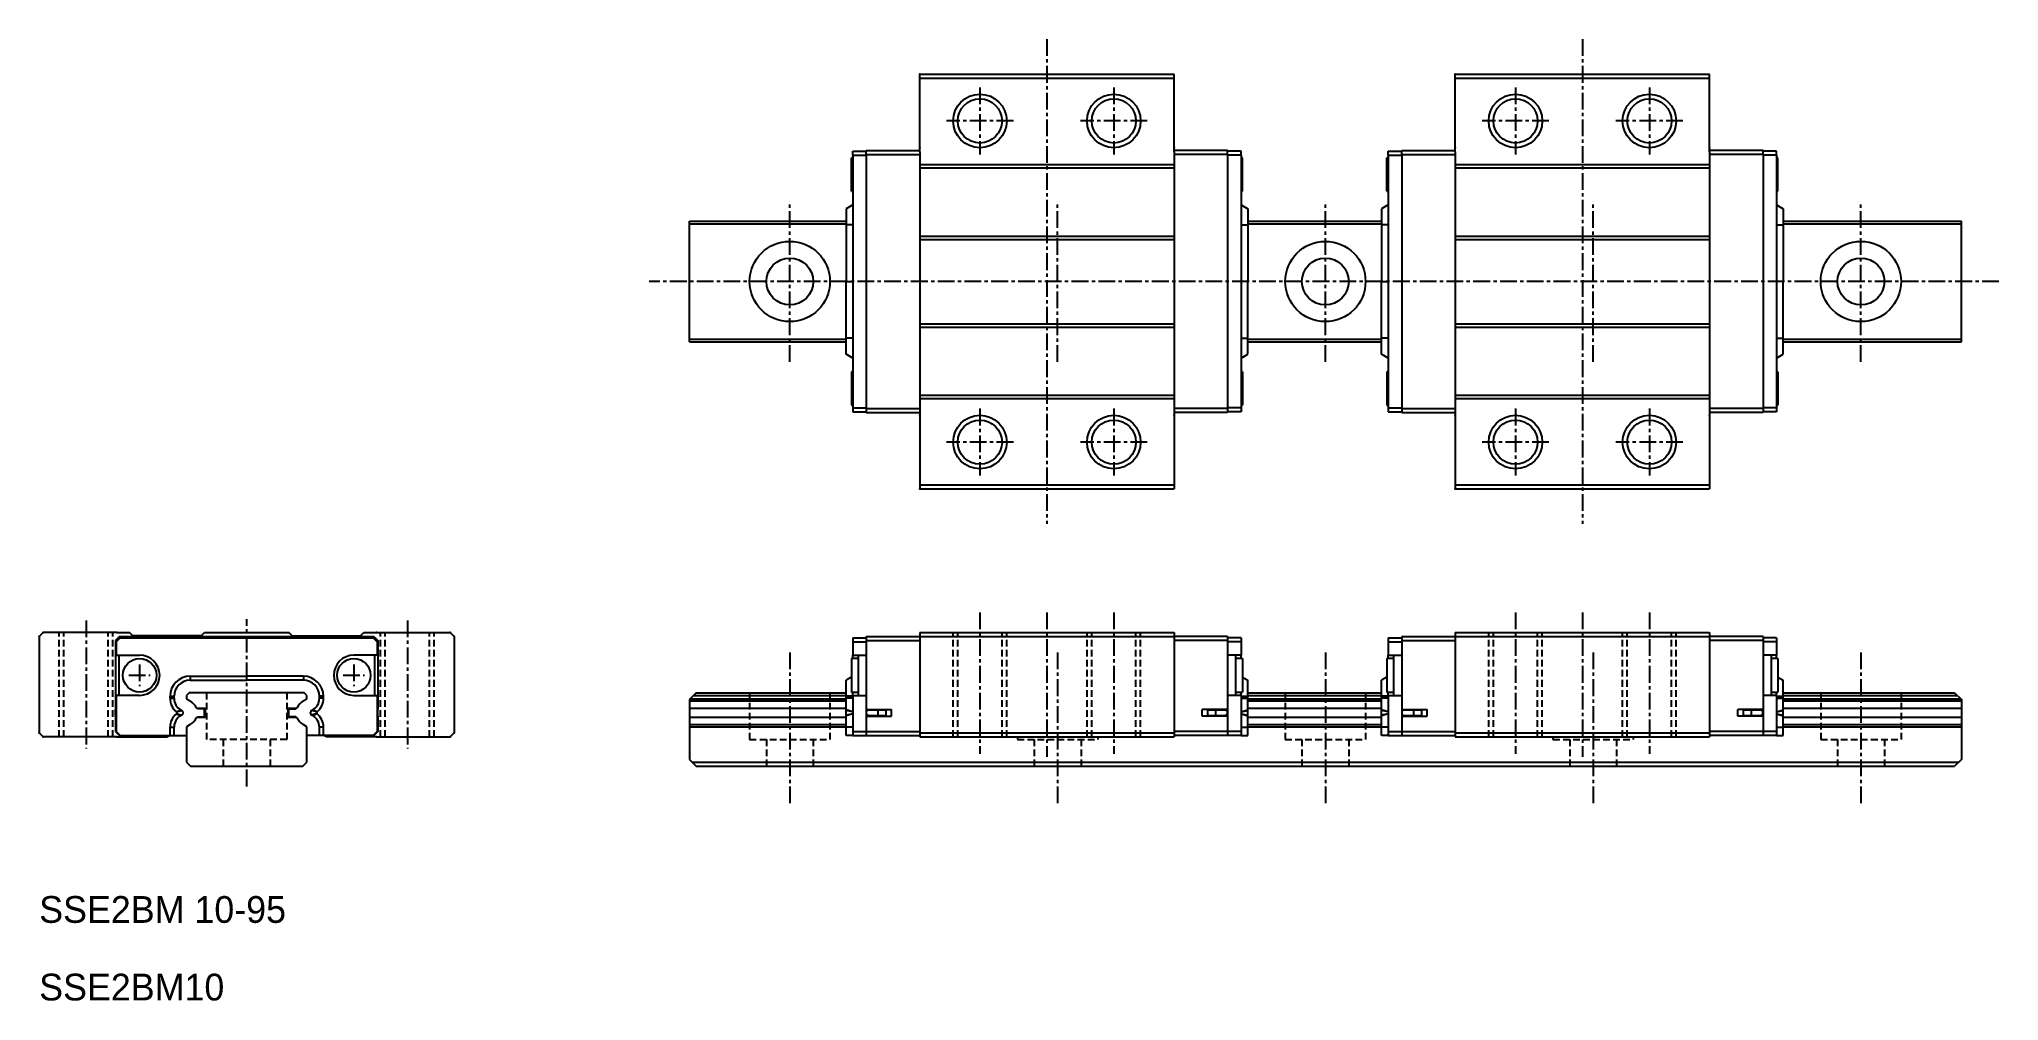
# Model space of a CAD drawing. Extents: x 10 to 156, y 10 to 82.
import ezdxf

# ---------------------------------------------------------------- set-up
doc = ezdxf.new("R2010")
doc.units = 0
doc.linetypes.add('CENTER', pattern=[2, 1.25, -0.25, 0.25, -0.25])
doc.linetypes.add('DASHED', pattern=[0.75, 0.5, -0.25])
doc.layers.get('0').update_dxf_attribs({"linetype": 'CONTINUOUS'})
doc.layers.add('CENTER', color=1, linetype='CENTER')

msp = doc.modelspace()

# ---------------------------------------------------------------- linework, layer by layer
at = {"color": 7, "linetype": 'CONTINUOUS'}
for p, q in [((75.76, 79.23), (94.76, 79.23)), ((75.76, 73.73), (75.76, 79.23)), ((94.76, 73.73), (94.76, 79.23)), ((115.76, 79.23), (134.76, 79.23)), ((115.76, 73.73), (115.76, 79.23)), ((134.76, 73.73), (134.76, 79.23)), ((75.76, 78.93), (94.76, 78.93)), ((115.76, 78.93), (134.76, 78.93)), ((70.76, 73.48), (71.76, 73.48)), ((70.76, 73.18), (70.76, 73.48)), ((70.76, 73.18), (70.76, 54.28)), ((70.76, 73.18), (71.76, 73.18)), ((71.76, 73.53), (75.76, 73.53)), ((71.76, 73.23), (71.76, 73.53)), ((71.76, 73.23), (71.76, 54.23)), ((71.76, 73.23), (75.76, 73.23)), ((75.76, 73.43), (75.76, 73.73)), ((75.76, 73.43), (75.76, 54.03)), ((94.76, 73.43), (94.76, 73.73)), ((98.76, 73.53), (94.76, 73.53)), ((94.76, 73.43), (94.76, 54.03)), ((98.76, 73.23), (94.76, 73.23)), ((98.76, 73.23), (98.76, 73.53)), ((99.76, 73.48), (98.76, 73.48)), ((98.76, 73.23), (98.76, 54.23)), ((99.76, 73.18), (98.76, 73.18)), ((99.76, 73.18), (99.76, 73.48)), ((99.76, 73.18), (99.76, 54.28)), ((110.76, 73.48), (111.76, 73.48)), ((110.76, 73.18), (110.76, 73.48)), ((110.76, 73.18), (110.76, 54.28)), ((110.76, 73.18), (111.76, 73.18)), ((111.76, 73.53), (115.76, 73.53)), ((111.76, 73.23), (111.76, 73.53)), ((111.76, 73.23), (111.76, 54.23)), ((111.76, 73.23), (115.76, 73.23)), ((115.76, 73.43), (115.76, 73.73)), ((115.76, 73.43), (115.76, 54.03)), ((134.76, 73.43), (134.76, 73.73)), ((138.76, 73.53), (134.76, 73.53)), ((134.76, 73.43), (134.76, 54.03)), ((138.76, 73.23), (134.76, 73.23)), ((138.76, 73.23), (138.76, 73.53)), ((139.76, 73.48), (138.76, 73.48)), ((138.76, 73.23), (138.76, 54.23)), ((139.76, 73.18), (138.76, 73.18)), ((139.76, 73.18), (139.76, 73.48)), ((139.76, 73.18), (139.76, 54.28)), ((70.66, 70.48), (70.66, 72.98)), ((70.76, 72.98), (70.66, 72.98)), ((75.76, 72.48), (94.76, 72.48)), ((75.76, 72.23), (94.76, 72.23)), ((99.86, 72.98), (99.76, 72.98)), ((99.86, 70.48), (99.86, 72.98)), ((110.76, 72.98), (110.66, 72.98)), ((110.66, 70.48), (110.66, 72.98)), ((115.76, 72.48), (134.76, 72.48)), ((115.76, 72.23), (134.76, 72.23)), ((139.86, 72.98), (139.76, 72.98)), ((139.86, 70.48), (139.86, 72.98)), ((70.66, 70.48), (70.76, 70.48)), ((99.76, 70.48), (99.86, 70.48)), ((110.66, 70.48), (110.76, 70.48)), ((139.76, 70.48), (139.86, 70.48)), ((70.76, 69.46), (70.26, 69.16)), ((70.26, 69.16), (70.26, 67.96)), ((99.76, 69.46), (100.26, 69.16)), ((100.26, 69.16), (100.26, 67.96)), ((110.76, 69.46), (110.26, 69.16)), ((110.26, 69.16), (110.26, 67.96)), ((139.76, 69.46), (140.26, 69.16)), ((140.26, 69.16), (140.26, 67.96)), ((58.56, 68.23), (70.26, 68.23)), ((58.56, 59.23), (58.56, 68.23)), ((58.56, 68.03), (70.26, 68.03)), ((70.26, 67.96), (70.26, 63.73)), ((70.76, 67.96), (70.26, 67.96)), ((99.76, 67.96), (100.26, 67.96)), ((100.26, 68.23), (110.26, 68.23)), ((100.26, 68.03), (110.26, 68.03)), ((100.26, 67.96), (100.26, 63.73)), ((110.26, 67.96), (110.26, 63.73)), ((110.76, 67.96), (110.26, 67.96)), ((139.76, 67.96), (140.26, 67.96)), ((140.26, 68.23), (153.56, 68.23)), ((140.26, 68.03), (153.56, 68.03)), ((140.26, 67.96), (140.26, 63.73)), ((153.56, 59.23), (153.56, 68.23)), ((75.76, 67.13), (94.76, 67.13)), ((75.76, 66.88), (94.76, 66.88)), ((115.76, 67.13), (134.76, 67.13)), ((115.76, 66.88), (134.76, 66.88)), ((70.26, 59.5), (70.26, 63.73)), ((70.26, 63.73), (70.76, 63.73)), ((100.26, 63.73), (99.76, 63.73)), ((100.26, 59.5), (100.26, 63.73)), ((110.26, 59.5), (110.26, 63.73)), ((110.26, 63.73), (110.76, 63.73)), ((140.26, 63.73), (139.76, 63.73)), ((140.26, 59.5), (140.26, 63.73)), ((75.76, 60.58), (94.76, 60.58)), ((75.76, 60.33), (94.76, 60.33)), ((115.76, 60.58), (134.76, 60.58)), ((115.76, 60.33), (134.76, 60.33)), ((58.56, 59.43), (70.26, 59.43)), ((58.56, 59.23), (70.26, 59.23)), ((70.26, 58.3), (70.26, 59.5)), ((70.76, 59.5), (70.26, 59.5)), ((99.76, 59.5), (100.26, 59.5)), ((100.26, 58.3), (100.26, 59.5)), ((100.26, 59.43), (110.26, 59.43)), ((100.26, 59.23), (110.26, 59.23)), ((110.76, 59.5), (110.26, 59.5)), ((110.26, 58.3), (110.26, 59.5)), ((139.76, 59.5), (140.26, 59.5)), ((140.26, 58.3), (140.26, 59.5)), ((140.26, 59.43), (153.56, 59.43)), ((140.26, 59.23), (153.56, 59.23)), ((70.76, 58), (70.26, 58.3)), ((99.76, 58), (100.26, 58.3)), ((110.76, 58), (110.26, 58.3)), ((139.76, 58), (140.26, 58.3)), ((70.66, 56.98), (70.66, 54.48)), ((70.76, 56.98), (70.66, 56.98)), ((99.86, 56.98), (99.76, 56.98)), ((99.86, 56.98), (99.86, 54.48)), ((110.66, 56.98), (110.66, 54.48)), ((110.76, 56.98), (110.66, 56.98)), ((139.86, 56.98), (139.76, 56.98)), ((139.86, 56.98), (139.86, 54.48)), ((70.66, 54.48), (70.76, 54.48)), ((70.76, 54.28), (71.76, 54.28)), ((70.76, 54.28), (70.76, 53.98)), ((71.76, 54.23), (75.76, 54.23)), ((71.76, 54.23), (71.76, 53.93)), ((75.76, 55.23), (94.76, 55.23)), ((75.76, 54.98), (94.76, 54.98)), ((98.76, 54.23), (94.76, 54.23)), ((99.76, 54.28), (98.76, 54.28)), ((98.76, 54.23), (98.76, 53.93)), ((99.76, 54.48), (99.86, 54.48)), ((99.76, 54.28), (99.76, 53.98)), ((110.66, 54.48), (110.76, 54.48)), ((110.76, 54.28), (111.76, 54.28)), ((110.76, 54.28), (110.76, 53.98)), ((111.76, 54.23), (115.76, 54.23)), ((111.76, 54.23), (111.76, 53.93)), ((115.76, 55.23), (134.76, 55.23)), ((115.76, 54.98), (134.76, 54.98)), ((138.76, 54.23), (134.76, 54.23)), ((139.76, 54.28), (138.76, 54.28)), ((138.76, 54.23), (138.76, 53.93)), ((139.76, 54.48), (139.86, 54.48)), ((139.76, 54.28), (139.76, 53.98)), ((70.76, 53.98), (71.76, 53.98)), ((71.76, 53.93), (75.76, 53.93)), ((75.76, 54.03), (75.76, 53.73)), ((75.76, 53.73), (75.76, 48.23)), ((94.76, 54.03), (94.76, 53.73)), ((98.76, 53.93), (94.76, 53.93)), ((94.76, 53.73), (94.76, 48.23)), ((99.76, 53.98), (98.76, 53.98)), ((110.76, 53.98), (111.76, 53.98)), ((111.76, 53.93), (115.76, 53.93)), ((115.76, 54.03), (115.76, 53.73)), ((115.76, 53.73), (115.76, 48.23)), ((134.76, 54.03), (134.76, 53.73)), ((138.76, 53.93), (134.76, 53.93)), ((134.76, 53.73), (134.76, 48.23)), ((139.76, 53.98), (138.76, 53.98)), ((75.76, 48.53), (94.76, 48.53)), ((115.76, 48.53), (134.76, 48.53)), ((75.76, 48.23), (94.76, 48.23)), ((115.76, 48.23), (134.76, 48.23)), ((10, 37.2), (10.3, 37.5)), ((10, 37.2), (10, 30)), ((15.8, 37.5), (10.3, 37.5)), ((16, 37.2), (15.7, 36.9)), ((15.7, 36.9), (15.7, 31.75)), ((16.05, 37.1), (15.75, 36.8)), ((15.75, 36.8), (15.75, 35.8)), ((15.8, 37.5), (16.75, 37.5)), ((16, 37.2), (35, 37.2)), ((16.05, 37.1), (34.95, 37.1)), ((17, 37.25), (16.75, 37.5)), ((22.1, 37.25), (17, 37.25)), ((22.1, 37.25), (22.35, 37.5)), ((22.35, 37.5), (28.65, 37.5)), ((28.9, 37.25), (28.65, 37.5)), ((28.9, 37.25), (34, 37.25)), ((34, 37.25), (34.25, 37.5)), ((34.25, 37.5), (35.2, 37.5)), ((34.95, 37.1), (35.25, 36.8)), ((35, 37.2), (35.3, 36.9)), ((35.2, 37.5), (40.7, 37.5)), ((35.25, 36.8), (35.25, 35.8)), ((35.3, 36.9), (35.3, 31.75)), ((41, 37.2), (40.7, 37.5)), ((41, 37.2), (41, 30)), ((70.76, 37.1), (71.76, 37.1)), ((70.76, 37.1), (70.76, 36.8)), ((70.76, 36.8), (71.76, 36.8)), ((70.76, 36.8), (70.76, 35.8)), ((71.76, 37.2), (75.76, 37.2)), ((71.76, 37.2), (71.76, 36.9)), ((71.76, 36.9), (75.76, 36.9)), ((71.76, 36.9), (71.76, 31.75)), ((75.76, 37.5), (94.76, 37.5)), ((75.76, 37.5), (75.76, 37.2)), ((75.76, 37.2), (94.76, 37.2)), ((75.76, 37.2), (75.76, 30)), ((94.76, 37.5), (94.76, 37.2)), ((94.76, 37.2), (94.76, 30)), ((98.76, 37.2), (94.76, 37.2)), ((98.76, 36.9), (94.76, 36.9)), ((98.76, 37.2), (98.76, 36.9)), ((99.76, 37.1), (98.76, 37.1)), ((98.76, 36.9), (98.76, 31.75)), ((99.76, 36.8), (98.76, 36.8)), ((99.76, 37.1), (99.76, 36.8)), ((99.76, 36.8), (99.76, 35.8)), ((110.76, 37.1), (111.76, 37.1)), ((110.76, 37.1), (110.76, 36.8)), ((110.76, 36.8), (111.76, 36.8)), ((110.76, 36.8), (110.76, 35.8)), ((111.76, 37.2), (115.76, 37.2)), ((111.76, 37.2), (111.76, 36.9)), ((111.76, 36.9), (111.76, 31.75)), ((111.76, 36.9), (115.76, 36.9)), ((115.76, 37.5), (134.76, 37.5)), ((115.76, 37.5), (115.76, 37.2)), ((115.76, 37.2), (134.76, 37.2)), ((115.76, 37.2), (115.76, 30)), ((134.76, 37.5), (134.76, 37.2)), ((134.76, 37.2), (134.76, 30)), ((138.76, 37.2), (134.76, 37.2)), ((138.76, 36.9), (134.76, 36.9)), ((138.76, 37.2), (138.76, 36.9)), ((139.76, 37.1), (138.76, 37.1)), ((138.76, 36.9), (138.76, 31.75)), ((139.76, 36.8), (138.76, 36.8)), ((139.76, 37.1), (139.76, 36.8)), ((139.76, 36.8), (139.76, 35.8)), ((15.75, 35.8), (17.5, 35.8)), ((15.95, 35.8), (15.95, 32.8)), ((35.25, 35.8), (33.5, 35.8)), ((35.05, 35.8), (35.05, 32.8)), ((70.66, 35.55), (70.66, 33.05)), ((71.16, 35.55), (70.66, 35.55)), ((70.76, 35.8), (71.76, 35.8)), ((70.76, 35.55), (70.76, 35.8)), ((71.16, 35.8), (71.16, 32.8)), ((99.76, 35.8), (98.76, 35.8)), ((99.36, 35.8), (99.36, 32.8)), ((99.86, 35.55), (99.36, 35.55)), ((99.76, 35.55), (99.76, 35.8)), ((99.86, 35.55), (99.86, 33.05)), ((111.16, 35.55), (110.66, 35.55)), ((110.66, 35.55), (110.66, 33.05)), ((110.76, 35.8), (111.76, 35.8)), ((110.76, 35.55), (110.76, 35.8)), ((111.16, 35.8), (111.16, 32.8)), ((139.76, 35.8), (138.76, 35.8)), ((139.36, 35.8), (139.36, 32.8)), ((139.86, 35.55), (139.36, 35.55)), ((139.76, 35.55), (139.76, 35.8)), ((139.86, 35.55), (139.86, 33.05)), ((21.27, 34.23), (25.5, 34.23)), ((21.27, 34.23), (21.27, 33.93)), ((21.27, 33.93), (25.5, 33.93)), ((29.73, 34.23), (25.5, 34.23)), ((25.5, 33.93), (25.5, 34.23)), ((29.73, 33.93), (25.5, 33.93)), ((29.73, 34.23), (29.73, 33.93)), ((70.66, 34.17), (70.26, 33.93)), ((70.26, 32.73), (70.26, 33.93)), ((99.86, 34.17), (100.26, 33.93)), ((100.26, 32.73), (100.26, 33.93)), ((110.66, 34.17), (110.26, 33.93)), ((110.26, 32.73), (110.26, 33.93)), ((139.86, 34.17), (140.26, 33.93)), ((140.26, 32.73), (140.26, 33.93)), ((17.5, 32.8), (15.75, 32.8)), ((15.75, 32.8), (15.75, 30.1)), ((19.77, 32.58), (19.77, 32.73)), ((19.77, 32.73), (20.07, 32.73)), ((19.77, 32.58), (20.07, 32.58)), ((20.07, 32.58), (20.07, 32.73)), ((21.2, 33), (21, 32.8)), ((21, 32.8), (21, 32.54)), ((21, 32.54), (21.28, 32.38)), ((29.8, 33), (21.2, 33)), ((29.72, 32.38), (30, 32.54)), ((30, 32.8), (29.8, 33)), ((30, 32.54), (30, 32.8)), ((30.93, 32.58), (30.93, 32.73)), ((31.23, 32.73), (30.93, 32.73)), ((31.23, 32.58), (30.93, 32.58)), ((31.23, 32.58), (31.23, 32.73)), ((33.5, 32.8), (35.25, 32.8)), ((35.25, 32.8), (35.25, 30.1)), ((59.06, 33), (58.56, 32.5)), ((58.56, 32.5), (58.56, 28)), ((58.56, 32.38), (70.26, 32.38)), ((58.6, 32.54), (70.26, 32.54)), ((58.86, 32.8), (70.26, 32.8)), ((59.06, 33), (70.26, 33)), ((70.76, 32.73), (70.26, 32.73)), ((70.26, 32.58), (70.26, 32.73)), ((70.26, 31.72), (70.26, 32.58)), ((70.76, 32.58), (70.26, 32.58)), ((70.66, 33.05), (71.16, 33.05)), ((70.76, 32.8), (70.76, 33.05)), ((70.76, 32.8), (70.76, 30.1)), ((70.76, 32.8), (71.76, 32.8)), ((99.76, 32.8), (98.76, 32.8)), ((99.36, 33.05), (99.86, 33.05)), ((99.76, 32.8), (99.76, 33.05)), ((99.76, 32.8), (99.76, 30.1)), ((99.76, 32.73), (100.26, 32.73)), ((99.76, 32.58), (100.26, 32.58)), ((100.26, 33), (110.26, 33)), ((100.26, 32.8), (110.26, 32.8)), ((100.26, 32.58), (100.26, 32.73)), ((100.26, 31.72), (100.26, 32.58)), ((100.26, 32.54), (110.26, 32.54)), ((100.26, 32.38), (110.26, 32.38)), ((110.26, 32.58), (110.26, 32.73)), ((110.76, 32.73), (110.26, 32.73)), ((110.26, 31.72), (110.26, 32.58)), ((110.76, 32.58), (110.26, 32.58)), ((110.66, 33.05), (111.16, 33.05)), ((110.76, 32.8), (110.76, 33.05)), ((110.76, 32.8), (111.76, 32.8)), ((110.76, 32.8), (110.76, 30.1)), ((139.76, 32.8), (138.76, 32.8)), ((139.36, 33.05), (139.86, 33.05)), ((139.76, 32.8), (139.76, 33.05)), ((139.76, 32.8), (139.76, 30.1)), ((139.76, 32.73), (140.26, 32.73)), ((139.76, 32.58), (140.26, 32.58)), ((140.26, 33), (153.06, 33)), ((140.26, 32.8), (153.26, 32.8)), ((140.26, 32.58), (140.26, 32.73)), ((140.26, 31.72), (140.26, 32.58)), ((140.26, 32.54), (153.51, 32.54)), ((140.26, 32.38), (153.56, 32.38)), ((153.06, 33), (153.56, 32.5)), ((153.56, 32.5), (153.56, 28)), ((15.7, 31.25), (15.7, 31.75)), ((15.75, 31.75), (15.7, 31.75)), ((15.7, 31.25), (15.7, 30.1)), ((15.75, 31.25), (15.7, 31.25)), ((20.26, 31.57), (20.57, 31.72)), ((20.26, 31.56), (20.65, 31.67)), ((20.26, 31.44), (20.65, 31.33)), ((20.26, 31.43), (20.57, 31.28)), ((20.65, 31.67), (20.57, 31.72)), ((20.57, 31.28), (20.65, 31.33)), ((21.75, 31.85), (22.4, 31.85)), ((22.4, 31.15), (21.75, 31.15)), ((22.35, 31.8), (21.84, 31.8)), ((21.84, 31.2), (22.35, 31.2)), ((22.35, 31.2), (22.35, 31.8)), ((22.4, 31.85), (22.4, 31.15)), ((28.6, 31.15), (28.6, 31.85)), ((28.6, 31.85), (29.25, 31.85)), ((29.25, 31.15), (28.6, 31.15)), ((28.65, 31.2), (28.65, 31.8)), ((28.65, 31.8), (29.16, 31.8)), ((29.16, 31.2), (28.65, 31.2)), ((30.35, 31.67), (30.43, 31.72)), ((30.74, 31.56), (30.35, 31.67)), ((30.74, 31.44), (30.35, 31.33)), ((30.43, 31.28), (30.35, 31.33)), ((30.74, 31.57), (30.43, 31.72)), ((30.74, 31.43), (30.43, 31.28)), ((35.25, 31.75), (35.3, 31.75)), ((35.25, 31.25), (35.3, 31.25)), ((35.3, 31.25), (35.3, 31.75)), ((35.3, 31.25), (35.3, 30.1)), ((58.56, 31.85), (70.26, 31.85)), ((70.26, 31.15), (58.56, 31.15)), ((70.26, 31.67), (70.26, 31.72)), ((70.76, 31.57), (70.26, 31.72)), ((70.26, 31.33), (70.26, 31.67)), ((70.76, 31.57), (70.26, 31.67)), ((70.76, 31.43), (70.26, 31.28)), ((70.76, 31.43), (70.26, 31.33)), ((70.26, 31.28), (70.26, 31.33)), ((70.26, 30.42), (70.26, 31.28)), ((71.76, 31.75), (73.66, 31.75)), ((71.76, 31.75), (71.76, 31.25)), ((71.76, 31.25), (71.76, 30.1)), ((71.76, 31.25), (73.66, 31.25)), ((72.66, 31.7), (71.96, 31.7)), ((72.66, 31.7), (71.96, 31.7)), ((71.96, 31.3), (72.66, 31.3)), ((71.96, 31.3), (72.66, 31.3)), ((72.26, 31.7), (72.26, 31.75)), ((72.26, 31.25), (72.26, 31.3)), ((72.59, 31.7), (72.59, 31.75)), ((72.59, 31.25), (72.59, 31.3)), ((73.26, 31.7), (72.66, 31.7)), ((73.26, 31.7), (72.66, 31.7)), ((72.66, 31.3), (72.66, 31.7)), ((72.66, 31.3), (72.66, 31.7)), ((72.66, 31.3), (73.26, 31.3)), ((72.66, 31.3), (73.26, 31.3)), ((73.26, 31.3), (73.26, 31.7)), ((73.26, 31.3), (73.26, 31.7)), ((73.66, 31.25), (73.66, 31.75)), ((98.76, 31.75), (96.86, 31.75)), ((96.86, 31.25), (96.86, 31.75)), ((98.76, 31.25), (96.86, 31.25)), ((97.86, 31.7), (97.26, 31.7)), ((97.26, 31.7), (97.26, 31.3)), ((97.26, 31.3), (97.86, 31.3)), ((98.56, 31.7), (97.86, 31.7)), ((97.86, 31.7), (97.86, 31.3)), ((97.86, 31.3), (98.56, 31.3)), ((97.93, 31.7), (97.93, 31.75)), ((97.93, 31.25), (97.93, 31.3)), ((98.26, 31.7), (98.26, 31.75)), ((98.26, 31.25), (98.26, 31.3)), ((98.76, 31.75), (98.76, 31.25)), ((98.76, 31.25), (98.76, 30.1)), ((99.75, 31.57), (100.26, 31.72)), ((99.75, 31.43), (100.26, 31.28)), ((99.76, 31.57), (100.26, 31.67)), ((99.76, 31.43), (100.26, 31.33)), ((100.26, 31.85), (110.26, 31.85)), ((100.26, 31.67), (100.26, 31.72)), ((100.26, 31.33), (100.26, 31.67)), ((100.26, 31.28), (100.26, 31.33)), ((100.26, 30.42), (100.26, 31.28)), ((110.26, 31.15), (100.26, 31.15)), ((110.76, 31.57), (110.26, 31.72)), ((110.26, 31.67), (110.26, 31.72)), ((110.76, 31.57), (110.26, 31.67)), ((110.26, 31.33), (110.26, 31.67)), ((110.76, 31.43), (110.26, 31.33)), ((110.76, 31.43), (110.26, 31.28)), ((110.26, 31.28), (110.26, 31.33)), ((110.26, 30.42), (110.26, 31.28)), ((111.76, 31.75), (111.76, 31.25)), ((111.76, 31.75), (113.66, 31.75)), ((111.76, 31.25), (113.66, 31.25)), ((111.76, 31.25), (111.76, 30.1)), ((112.66, 31.7), (111.96, 31.7)), ((112.66, 31.7), (111.96, 31.7)), ((111.96, 31.3), (112.66, 31.3)), ((111.96, 31.3), (112.66, 31.3)), ((112.26, 31.7), (112.26, 31.75)), ((112.26, 31.25), (112.26, 31.3)), ((112.59, 31.7), (112.59, 31.75)), ((112.59, 31.25), (112.59, 31.3)), ((112.66, 31.3), (112.66, 31.7)), ((112.66, 31.3), (112.66, 31.7)), ((113.26, 31.7), (112.66, 31.7)), ((113.26, 31.7), (112.66, 31.7)), ((112.66, 31.3), (113.26, 31.3)), ((112.66, 31.3), (113.26, 31.3)), ((113.26, 31.3), (113.26, 31.7)), ((113.26, 31.3), (113.26, 31.7)), ((113.66, 31.25), (113.66, 31.75)), ((138.76, 31.75), (136.86, 31.75)), ((136.86, 31.25), (136.86, 31.75)), ((138.76, 31.25), (136.86, 31.25)), ((137.86, 31.7), (137.26, 31.7)), ((137.26, 31.7), (137.26, 31.3)), ((137.26, 31.3), (137.86, 31.3)), ((137.86, 31.7), (137.86, 31.3)), ((138.56, 31.7), (137.86, 31.7)), ((137.86, 31.3), (138.56, 31.3)), ((137.93, 31.7), (137.93, 31.75)), ((137.93, 31.25), (137.93, 31.3)), ((138.26, 31.7), (138.26, 31.75)), ((138.26, 31.25), (138.26, 31.3)), ((138.76, 31.75), (138.76, 31.25)), ((138.76, 31.25), (138.76, 30.1)), ((139.75, 31.57), (140.26, 31.72)), ((139.75, 31.43), (140.26, 31.28)), ((139.76, 31.57), (140.26, 31.67)), ((139.76, 31.43), (140.26, 31.33)), ((140.26, 31.85), (153.56, 31.85)), ((140.26, 31.67), (140.26, 31.72)), ((140.26, 31.33), (140.26, 31.67)), ((140.26, 31.28), (140.26, 31.33)), ((140.26, 30.42), (140.26, 31.28)), ((153.56, 31.15), (140.26, 31.15)), ((10.3, 29.7), (10, 30)), ((15.8, 29.7), (10.3, 29.7)), ((15.7, 30.1), (16, 29.8)), ((15.75, 30.1), (16.05, 29.8)), ((15.8, 29.7), (19.53, 29.7)), ((16, 29.8), (16.05, 29.8)), ((16.05, 29.8), (19.77, 29.8)), ((19.53, 29.7), (19.74, 29.8)), ((19.77, 30.42), (20.07, 30.42)), ((19.77, 29.8), (19.77, 30.42)), ((19.77, 29.8), (20.07, 29.8)), ((20.07, 29.8), (20.07, 30.42)), ((20.07, 29.8), (21, 29.8)), ((21.28, 30.62), (21, 30.46)), ((21, 30.46), (21, 27.8)), ((30, 30.46), (29.72, 30.62)), ((30, 27.8), (30, 30.46)), ((30.93, 29.8), (30, 29.8)), ((31.23, 30.42), (30.93, 30.42)), ((30.93, 29.8), (30.93, 30.42)), ((31.23, 29.8), (30.93, 29.8)), ((31.23, 29.8), (31.23, 30.42)), ((34.95, 29.8), (31.23, 29.8)), ((31.47, 29.7), (31.26, 29.8)), ((35.2, 29.7), (31.47, 29.7)), ((35.25, 30.1), (34.95, 29.8)), ((35, 29.8), (34.95, 29.8)), ((35.3, 30.1), (35, 29.8)), ((35.2, 29.7), (40.7, 29.7)), ((40.7, 29.7), (41, 30)), ((58.56, 30.62), (70.26, 30.62)), ((58.56, 30.46), (70.26, 30.46)), ((70.76, 30.42), (70.26, 30.42)), ((70.26, 29.8), (70.26, 30.42)), ((70.76, 29.8), (70.26, 29.8)), ((70.76, 30.1), (71.76, 30.1)), ((70.76, 30.1), (70.76, 29.8)), ((70.76, 29.8), (71.76, 29.8)), ((71.76, 30.1), (75.76, 30.1)), ((71.76, 30.1), (71.76, 29.8)), ((71.76, 29.8), (75.76, 29.8)), ((75.76, 30), (94.76, 30)), ((75.76, 30), (75.76, 29.7)), ((75.76, 29.7), (94.76, 29.7)), ((98.76, 30.1), (94.76, 30.1)), ((94.76, 30), (94.76, 29.7)), ((98.76, 29.8), (94.76, 29.8)), ((98.76, 30.1), (98.76, 29.8)), ((99.76, 30.1), (98.76, 30.1)), ((99.76, 29.8), (98.76, 29.8)), ((99.76, 30.42), (100.26, 30.42)), ((99.76, 30.1), (99.76, 29.8)), ((99.76, 29.8), (100.26, 29.8)), ((100.26, 30.62), (110.26, 30.62)), ((100.26, 30.46), (110.26, 30.46)), ((100.26, 29.8), (100.26, 30.42)), ((110.26, 29.8), (110.26, 30.42)), ((110.76, 30.42), (110.26, 30.42)), ((110.76, 29.8), (110.26, 29.8)), ((110.76, 30.1), (111.76, 30.1)), ((110.76, 30.1), (110.76, 29.8)), ((110.76, 29.8), (111.76, 29.8)), ((111.76, 30.1), (115.76, 30.1)), ((111.76, 30.1), (111.76, 29.8)), ((111.76, 29.8), (115.76, 29.8)), ((115.76, 30), (134.76, 30)), ((115.76, 30), (115.76, 29.7)), ((115.76, 29.7), (134.76, 29.7)), ((138.76, 30.1), (134.76, 30.1)), ((134.76, 30), (134.76, 29.7)), ((138.76, 29.8), (134.76, 29.8)), ((139.76, 30.1), (138.76, 30.1)), ((138.76, 30.1), (138.76, 29.8)), ((139.76, 29.8), (138.76, 29.8)), ((139.76, 30.42), (140.26, 30.42)), ((139.76, 30.1), (139.76, 29.8)), ((139.76, 29.8), (140.26, 29.8)), ((140.26, 30.62), (153.56, 30.62)), ((140.26, 30.46), (153.56, 30.46)), ((140.26, 29.8), (140.26, 30.42)), ((58.56, 28), (59.06, 27.5)), ((153.56, 28), (153.06, 27.5)), ((21, 27.8), (21.3, 27.5)), ((21.3, 27.5), (29.7, 27.5)), ((29.7, 27.5), (30, 27.8)), ((58.76, 27.8), (153.36, 27.8)), ((59.06, 27.5), (153.06, 27.5))]:
    msp.add_line(p, q, dxfattribs=at)
at = {"color": 3, "linetype": 'DASHED'}
for p, q in [((11.5, 29.7), (11.5, 37.5)), ((11.85, 29.7), (11.85, 37.5)), ((15.15, 29.7), (15.15, 37.5)), ((15.5, 29.7), (15.5, 37.5)), ((35.5, 29.7), (35.5, 37.5)), ((35.85, 29.7), (35.85, 37.5)), ((39.15, 29.7), (39.15, 37.5)), ((39.5, 29.7), (39.5, 37.5)), ((78.26, 29.7), (78.26, 37.5)), ((78.61, 29.7), (78.61, 37.5)), ((81.91, 29.7), (81.91, 37.5)), ((82.26, 29.7), (82.26, 37.5)), ((88.26, 29.7), (88.26, 37.5)), ((88.61, 29.7), (88.61, 37.5)), ((91.91, 29.7), (91.91, 37.5)), ((92.26, 29.7), (92.26, 37.5)), ((118.26, 29.7), (118.26, 37.5)), ((118.61, 29.7), (118.61, 37.5)), ((121.91, 29.7), (121.91, 37.5)), ((122.26, 29.7), (122.26, 37.5)), ((128.26, 29.7), (128.26, 37.5)), ((128.61, 29.7), (128.61, 37.5)), ((131.91, 29.7), (131.91, 37.5)), ((132.26, 29.7), (132.26, 37.5)), ((22.5, 33), (22.5, 29.5)), ((28.5, 33), (28.5, 29.5)), ((63.06, 33), (63.06, 29.5)), ((69.06, 33), (69.06, 29.5)), ((103.06, 33), (103.06, 29.5)), ((109.06, 33), (109.06, 29.5)), ((143.06, 33), (143.06, 29.5)), ((149.06, 33), (149.06, 29.5)), ((28.5, 29.5), (22.5, 29.5)), ((23.75, 29.5), (23.75, 27.5)), ((27.25, 29.5), (27.25, 27.5)), ((63.06, 29.5), (69.06, 29.5)), ((64.31, 29.5), (64.31, 27.5)), ((67.81, 29.5), (67.81, 27.5)), ((83.06, 29.7), (83.06, 29.5)), ((83.06, 29.5), (89.06, 29.5)), ((84.31, 29.5), (84.31, 27.5)), ((87.81, 29.5), (87.81, 27.5)), ((89.06, 29.7), (89.06, 29.5)), ((103.06, 29.5), (109.06, 29.5)), ((104.31, 29.5), (104.31, 27.5)), ((107.81, 29.5), (107.81, 27.5)), ((123.06, 29.7), (123.06, 29.5)), ((123.06, 29.5), (129.06, 29.5)), ((124.31, 29.5), (124.31, 27.5)), ((127.81, 29.5), (127.81, 27.5)), ((129.06, 29.7), (129.06, 29.5)), ((143.06, 29.5), (149.06, 29.5)), ((144.31, 29.5), (144.31, 27.5)), ((147.81, 29.5), (147.81, 27.5))]:
    msp.add_line(p, q, dxfattribs=at)
at = {"color": 3, "linetype": 'CONTINUOUS'}
for centre in [(80.26, 75.73), (90.26, 75.73), (120.26, 75.73), (130.26, 75.73), (80.26, 51.73), (90.26, 51.73), (120.26, 51.73), (130.26, 51.73)]:
    msp.add_circle(centre, 2, dxfattribs=at)
at = {"color": 7, "linetype": 'CONTINUOUS'}
for centre, radius in [((80.26, 75.73), 1.65), ((90.26, 75.73), 1.65), ((120.26, 75.73), 1.65), ((130.26, 75.73), 1.65), ((66.06, 63.73), 3), ((106.06, 63.73), 3), ((146.06, 63.73), 3), ((66.06, 63.73), 1.75), ((106.06, 63.73), 1.75), ((146.06, 63.73), 1.75), ((80.26, 51.73), 1.65), ((90.26, 51.73), 1.65), ((120.26, 51.73), 1.65), ((130.26, 51.73), 1.65), ((17.5, 34.3), 1.25), ((33.5, 34.3), 1.25)]:
    msp.add_circle(centre, radius, dxfattribs=at)
for centre, radius, start, end in [((17.5, 34.3), 1.5, 270, 90), ((33.5, 34.3), 1.5, 90, 270), ((21.27, 32.73), 1.5, 90.0008, 179.9992), ((21.27, 32.73), 1.2, 90, 180), ((29.73, 32.73), 1.5, 0.0008, 89.9992), ((29.73, 32.73), 1.2, 0, 90), ((21.07, 32.58), 1.3, 180, 230.7296), ((21.07, 32.58), 1, 180, 240), ((20.73, 31.43), 1.1, 22.4464, 60), ((30.27, 31.43), 1.1, 120, 157.5536), ((29.93, 32.58), 1, 300, 0), ((29.93, 32.58), 1.3, 309.2704, 0), ((21.07, 30.42), 1.3, 129.2704, 180), ((21.07, 30.42), 1, 120, 180), ((20.18, 31.5), 0.1, 309.2704, 50.7296), ((20.55, 31.5), 0.2, 300, 60), ((20.73, 31.57), 1.1, 300, 337.5536), ((20.73, 31.43), 1.17, 18.4356, 21.0372), ((20.73, 31.57), 1.17, 338.9628, 341.5644), ((30.27, 31.43), 1.17, 158.9628, 161.5644), ((30.27, 31.57), 1.17, 198.4356, 201.0372), ((30.27, 31.57), 1.1, 202.4464, 240), ((30.45, 31.5), 0.2, 120, 240), ((29.93, 30.42), 1, 0, 60), ((30.82, 31.5), 0.1, 129.2704, 230.7296), ((29.93, 30.42), 1.3, 0, 50.7296), ((71.96, 31.5), 0.2, 90, 180), ((71.96, 31.5), 0.2, 90, 180), ((71.96, 31.5), 0.2, 180, 270), ((71.96, 31.5), 0.2, 180, 270), ((98.56, 31.5), 0.2, 0, 90), ((98.56, 31.5), 0.2, 270, 0), ((111.96, 31.5), 0.2, 90, 180), ((111.96, 31.5), 0.2, 90, 180), ((111.96, 31.5), 0.2, 180, 270), ((111.96, 31.5), 0.2, 180, 270), ((138.56, 31.5), 0.2, 0, 90), ((138.56, 31.5), 0.2, 270, 0)]:
    msp.add_arc(centre, radius, start, end, dxfattribs=at)
for p in [(75.76, 79.23), (115.76, 79.23), (80.26, 75.73), (90.26, 75.73), (120.26, 75.73), (130.26, 75.73), (75.76, 73.73), (94.76, 73.73), (115.76, 73.73), (134.76, 73.73), (75.76, 53.73), (94.76, 53.73), (115.76, 53.73), (134.76, 53.73), (80.26, 51.73), (90.26, 51.73), (120.26, 51.73), (130.26, 51.73), (75.76, 48.23), (115.76, 48.23), (10, 37.2), (10.3, 37.5), (15.8, 37.5), (35.2, 37.5), (40.7, 37.5), (41, 37.2), (10, 30), (10.3, 29.7), (15.8, 29.7), (35.2, 29.7), (40.7, 29.7), (41, 30)]:
    msp.add_point(p, dxfattribs=at)
at = {"layer": 'CENTER', "color": 1, "linetype": 'CENTER'}
for p, q in [((85.26, 81.84), (85.26, 45.62)), ((125.26, 81.84), (125.26, 45.62)), ((80.26, 78.23), (80.26, 73.23)), ((90.26, 78.23), (90.26, 73.23)), ((120.26, 78.23), (120.26, 73.23)), ((130.26, 78.23), (130.26, 73.23)), ((82.76, 75.73), (77.76, 75.73)), ((92.76, 75.73), (87.76, 75.73)), ((122.76, 75.73), (117.76, 75.73)), ((132.76, 75.73), (127.76, 75.73)), ((66.06, 57.73), (66.06, 69.73)), ((86.06, 57.73), (86.06, 69.73)), ((106.06, 57.73), (106.06, 69.73)), ((126.06, 57.73), (126.06, 69.73)), ((146.06, 57.73), (146.06, 69.73)), ((156.36, 63.73), (55.56, 63.73)), ((80.26, 54.23), (80.26, 49.23)), ((90.26, 54.23), (90.26, 49.23)), ((120.26, 54.23), (120.26, 49.23)), ((130.26, 54.23), (130.26, 49.23)), ((82.76, 51.73), (77.76, 51.73)), ((92.76, 51.73), (87.76, 51.73)), ((122.76, 51.73), (117.76, 51.73)), ((132.76, 51.73), (127.76, 51.73)), ((13.5, 38.39), (13.5, 28.82)), ((25.5, 26), (25.5, 38.5)), ((37.5, 38.39), (37.5, 28.82)), ((80.26, 39), (80.26, 28.42)), ((85.26, 39), (85.26, 28.2)), ((90.26, 39), (90.26, 28.42)), ((120.26, 39), (120.26, 28.42)), ((125.26, 39), (125.26, 28.2)), ((130.26, 39), (130.26, 28.42)), ((66.06, 36), (66.06, 24.5)), ((86.06, 36), (86.06, 24.5)), ((106.06, 36), (106.06, 24.5)), ((126.06, 36), (126.06, 24.5)), ((146.06, 36), (146.06, 24.5)), ((16.7, 34.3), (18.3, 34.3)), ((17.5, 35.1), (17.5, 33.5)), ((32.7, 34.3), (34.3, 34.3)), ((33.5, 35.1), (33.5, 33.5))]:
    msp.add_line(p, q, dxfattribs=at)

# ---------------------------------------------------------------- texts
at = {"color": 7, "linetype": 'CONTINUOUS'}
for s, p in [('SSE2BM 10-95', (10, 15.8)), ('SSE2BM10', (10, 10))]:
    msp.add_text(s, height=2, dxfattribs=at).set_placement(p)

doc.saveas('drawing.dxf')
